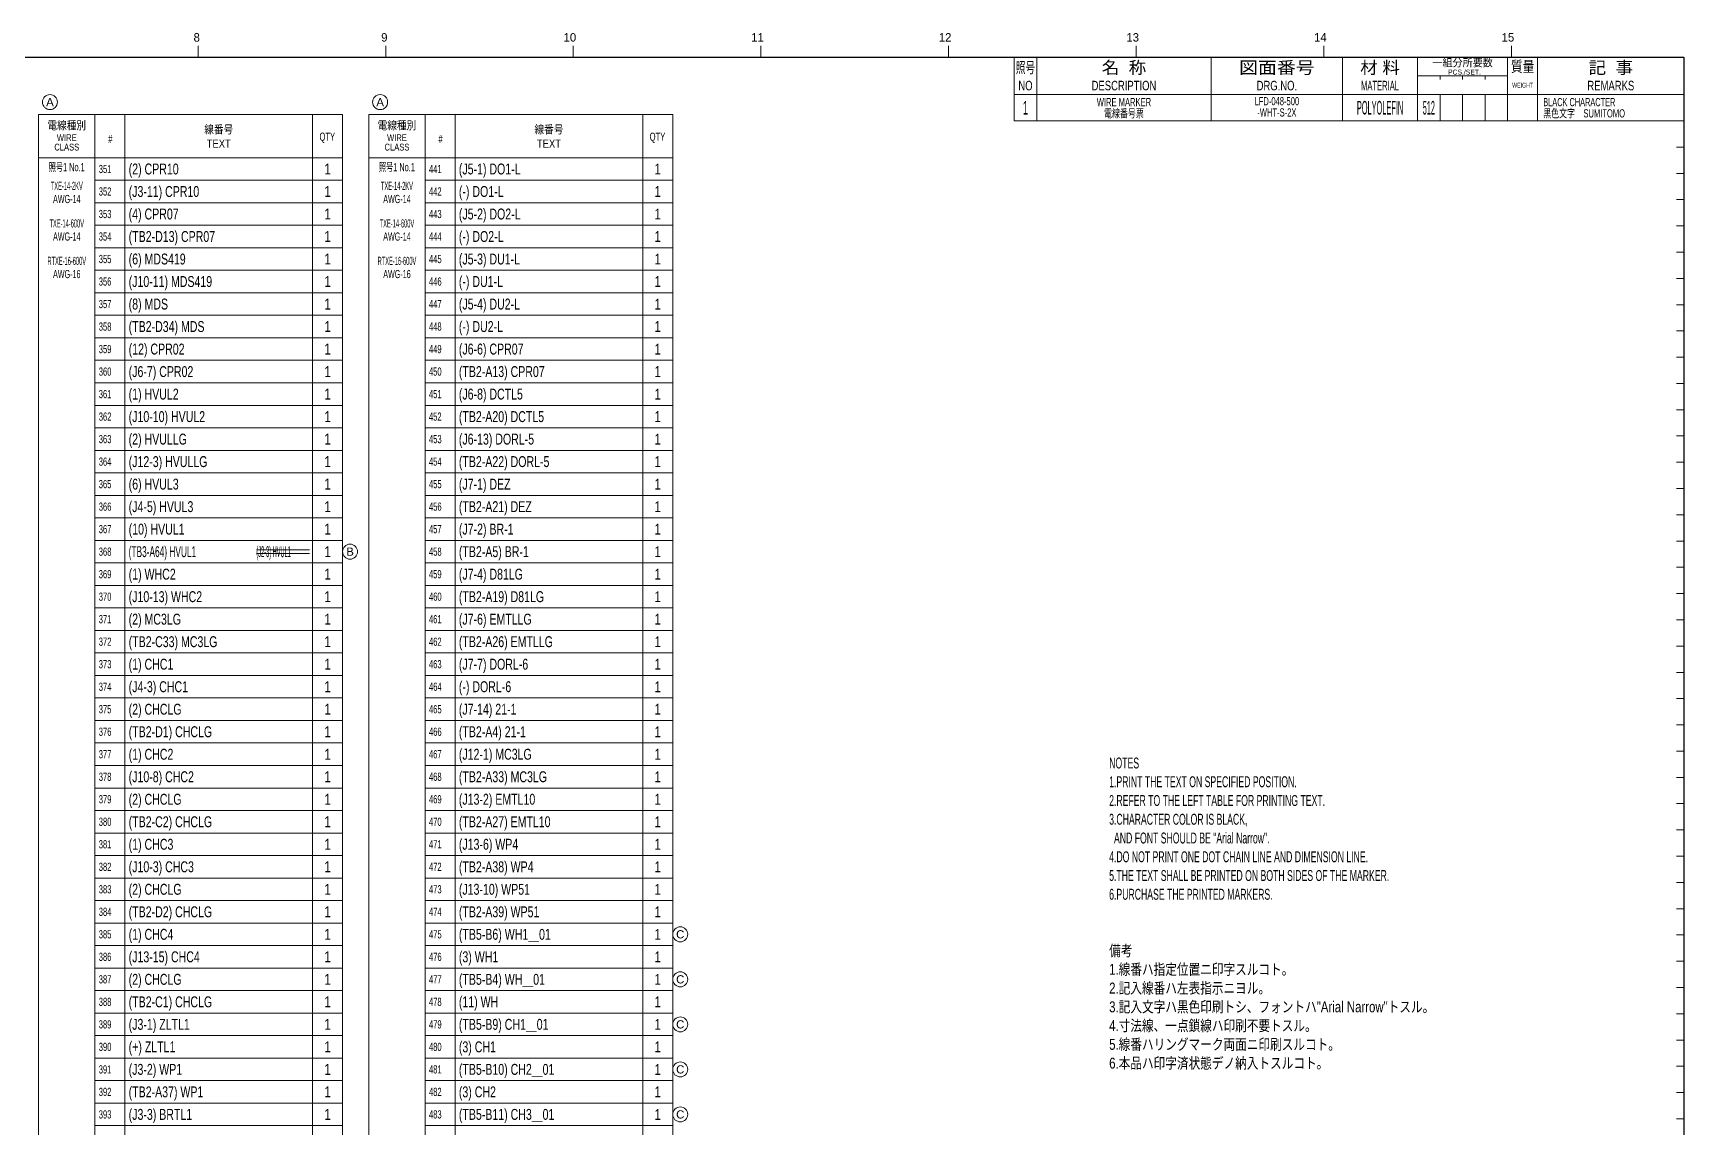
# Model space of a CAD drawing. Header units: millimetres. Extents: x 10 to 832, y 7 to 590.
# Drawn here: x 391.5 to 831.5, y 298.8 to 590.4 of the extents above; entities that cross this region are included whole.
import ezdxf
from ezdxf.enums import TextEntityAlignment as Align

# ---------------------------------------------------------------- set-up
doc = ezdxf.new("R2010")
doc.units = ezdxf.units.MM
for name, color, linetype in [('GR1_01', 7, 'Continuous'), ('GR1_02', 7, 'Continuous'), ('GR1_03', 7, 'Continuous'), ('QTY', 7, 'Continuous'), ('図面枠B6M', 7, 'Continuous'), ('表題、部品表_01', 7, 'Continuous'), ('表題、部品表_02', 7, 'Continuous'), ('表題、部品表_03', 7, 'Continuous'), ('訂正記号', 7, 'Continuous')]:
    doc.layers.add(name, color=color, linetype=linetype)
doc.styles.add('HG丸ｺﾞｼｯｸM-PRO', font='')
doc.styles.get('HG丸ｺﾞｼｯｸM-PRO').set_extended_font_data('HG丸ｺﾞｼｯｸM-PRO')

# ---------------------------------------------------------------- blocks, each defined once
blk = doc.blocks.new('BLKF023')
at = {"layer": '図面枠B6M', "color": 4, "linetype": 'Continuous', "lineweight": 13}
for p, q in [((435.5, 587), (435.5, 584)), ((485.5, 587), (485.5, 584)), ((535.5, 587), (535.5, 584)), ((585.5, 587), (585.5, 584)), ((635.5, 587), (635.5, 584)), ((685.5, 587), (685.5, 584)), ((735.5, 587), (735.5, 584)), ((785.5, 587), (785.5, 584)), ((829.5, 567), (831.5, 567)), ((829.5, 560), (831.5, 560)), ((829.5, 553), (831.5, 553)), ((829.5, 546), (831.5, 546)), ((829.5, 539), (831.5, 539)), ((829.5, 532), (831.5, 532)), ((829.5, 525), (831.5, 525)), ((829.5, 518), (831.5, 518)), ((829.5, 511), (831.5, 511)), ((829.5, 504), (831.5, 504)), ((829.5, 497), (831.5, 497)), ((829.5, 490), (831.5, 490)), ((829.5, 483), (831.5, 483)), ((829.5, 476), (831.5, 476)), ((829.5, 469), (831.5, 469)), ((829.5, 462), (831.5, 462)), ((829.5, 455), (831.5, 455)), ((829.5, 448), (831.5, 448)), ((829.5, 441), (831.5, 441)), ((829.5, 434), (831.5, 434)), ((829.5, 427), (831.5, 427)), ((829.5, 420), (831.5, 420)), ((829.5, 413), (831.5, 413)), ((829.5, 406), (831.5, 406)), ((829.5, 399), (831.5, 399)), ((829.5, 392), (831.5, 392)), ((829.5, 385), (831.5, 385)), ((829.5, 378), (831.5, 378)), ((829.5, 371), (831.5, 371)), ((829.5, 364), (831.5, 364)), ((829.5, 357), (831.5, 357)), ((829.5, 350), (831.5, 350)), ((829.5, 343), (831.5, 343)), ((829.5, 336), (831.5, 336)), ((829.5, 329), (831.5, 329)), ((829.5, 322), (831.5, 322)), ((829.5, 315), (831.5, 315)), ((829.5, 308), (831.5, 308)), ((829.5, 301), (831.5, 301))]:
    blk.add_line(p, q, dxfattribs=at)
at = {"layer": '図面枠B6M', "color": 2, "linetype": 'Continuous', "lineweight": 25}
for p, q in [((35.5, 584), (831.5, 584)), ((831.5, 584), (831.5, 15))]:
    blk.add_line(p, q, dxfattribs=at)
at = {"layer": '図面枠B6M', "color": 4, "linetype": 'Continuous', "lineweight": 13, "style": 'HG丸ｺﾞｼｯｸM-PRO', "width": 1.003994}
for s, height, p in [('8', 2.25, (434.29, 587.45)), ('9', 2.25, (484.29, 587.45)), ('10', 2.255, (532.9, 587.45)), ('11', 2.255, (582.9, 587.45)), ('12', 2.255, (632.9, 587.45)), ('13', 2.255, (682.9, 587.45)), ('14', 2.255, (732.9, 587.45)), ('15', 2.255, (782.9, 587.45))]:
    blk.add_text(s, height=height, dxfattribs=at).set_placement(p, align=Align.BOTTOM_LEFT)
blk = doc.blocks.new('BLKF025')
at = {"layer": '表題、部品表_02', "color": 4, "linetype": 'Continuous', "lineweight": 13}
for p, q in [((653, 574), (653, 567)), ((653, 574), (831.5, 574)), ((659, 574), (659, 567)), ((705.5, 574), (705.5, 567)), ((740.5, 574), (740.5, 567)), ((760.5, 574), (760.5, 567)), ((766.5, 574), (766.5, 567)), ((772.5, 574), (772.5, 567)), ((778.5, 567), (778.5, 574)), ((784.5, 574), (784.5, 567)), ((792.5, 574), (792.5, 567)), ((831.5, 574), (831.5, 567)), ((653, 567), (831.5, 567))]:
    blk.add_line(p, q, dxfattribs=at)
blk = doc.blocks.new('BLKF031')
at = {"layer": 'GR1_01', "color": 3, "linetype": 'Continuous', "lineweight": 13}
for p, q in [((393, 568.67), (393, 557.17)), ((393, 568.67), (393, 17.17)), ((474, 568.67), (393, 568.67)), ((408, 568.67), (408, 557.17)), ((416, 568.67), (416, 17.17)), ((466, 568.67), (466, 17.17)), ((474, 568.67), (474, 17.17)), ((474, 557.17), (393, 557.17)), ((408, 557.17), (408, 17.17)), ((408, 557.17), (474, 557.17)), ((408, 551.17), (474, 551.17)), ((408, 545.17), (474, 545.17)), ((408, 539.17), (474, 539.17)), ((408, 533.17), (474, 533.17)), ((408, 527.17), (474, 527.17)), ((408, 521.17), (474, 521.17)), ((408, 515.17), (474, 515.17)), ((408, 509.17), (474, 509.17)), ((408, 503.17), (474, 503.17)), ((408, 497.17), (474, 497.17)), ((408, 491.17), (474, 491.17)), ((408, 485.17), (474, 485.17)), ((408, 479.17), (474, 479.17)), ((408, 473.17), (474, 473.17)), ((408, 467.17), (474, 467.17)), ((408, 461.17), (474, 461.17)), ((408, 455.17), (474, 455.17)), ((408, 449.17), (474, 449.17)), ((408, 443.17), (474, 443.17)), ((408, 437.17), (474, 437.17)), ((408, 431.17), (474, 431.17)), ((408, 425.17), (474, 425.17)), ((408, 419.17), (474, 419.17)), ((408, 413.17), (474, 413.17)), ((408, 407.17), (474, 407.17)), ((408, 401.17), (474, 401.17)), ((408, 395.17), (474, 395.17)), ((408, 389.17), (474, 389.17)), ((408, 383.17), (474, 383.17)), ((408, 377.17), (474, 377.17)), ((408, 371.17), (474, 371.17)), ((408, 365.17), (474, 365.17)), ((408, 359.17), (474, 359.17)), ((408, 353.17), (474, 353.17)), ((408, 347.17), (474, 347.17)), ((408, 341.17), (474, 341.17)), ((408, 335.17), (474, 335.17)), ((408, 329.17), (474, 329.17)), ((408, 323.17), (474, 323.17)), ((408, 317.17), (474, 317.17)), ((408, 311.17), (474, 311.17)), ((408, 305.17), (474, 305.17)), ((408, 299.17), (474, 299.17)), ((408, 293.17), (474, 293.17)), ((408, 287.17), (474, 287.17)), ((408, 281.17), (474, 281.17)), ((408, 275.17), (474, 275.17)), ((408, 269.17), (474, 269.17)), ((408, 263.17), (474, 263.17)), ((408, 257.17), (474, 257.17)), ((408, 251.17), (474, 251.17)), ((408, 245.17), (474, 245.17)), ((408, 239.17), (474, 239.17)), ((408, 233.17), (474, 233.17)), ((408, 227.17), (474, 227.17)), ((408, 221.17), (474, 221.17)), ((408, 215.17), (474, 215.17)), ((408, 209.17), (474, 209.17)), ((408, 203.17), (474, 203.17)), ((408, 197.17), (474, 197.17)), ((408, 191.17), (474, 191.17)), ((408, 185.17), (474, 185.17)), ((408, 179.17), (474, 179.17)), ((408, 173.17), (474, 173.17)), ((408, 167.17), (474, 167.17)), ((408, 161.17), (474, 161.17)), ((408, 155.17), (474, 155.17)), ((408, 149.17), (474, 149.17)), ((408, 143.17), (474, 143.17)), ((408, 137.17), (474, 137.17)), ((408, 131.17), (474, 131.17)), ((408, 125.17), (474, 125.17)), ((408, 119.17), (474, 119.17)), ((408, 113.17), (474, 113.17)), ((408, 107.17), (474, 107.17)), ((408, 101.17), (474, 101.17)), ((408, 95.17), (474, 95.17)), ((408, 89.17), (474, 89.17)), ((408, 83.17), (474, 83.17)), ((408, 83.17), (474, 83.17)), ((408, 77.17), (474, 77.17)), ((408, 71.17), (474, 71.17)), ((408, 65.17), (474, 65.17)), ((408, 59.17), (474, 59.17)), ((408, 53.17), (474, 53.17)), ((408, 47.17), (474, 47.17)), ((408, 41.17), (474, 41.17)), ((408, 35.17), (474, 35.17)), ((408, 29.17), (474, 29.17)), ((408, 23.17), (474, 23.17)), ((393, 17.17), (474, 17.17))]:
    blk.add_line(p, q, dxfattribs=at)
at = {"layer": 'GR1_01', "color": 3, "linetype": 'Continuous', "lineweight": 13, "style": 'HG丸ｺﾞｼｯｸM-PRO'}
for s, height, width, p in [('電線種別', 2.182, 0.863284, (400.5, 565.8)), ('#', 2.18, 0.693196, (412.1, 562.18)), ('線番号', 2.182, 0.863284, (441, 564.7)), ('QTY', 2.182, 0.692704, (469.93, 562.78)), ('TEXT', 2.182, 0.863438, (441, 560.92))]:
    blk.add_text(s, height=height, dxfattribs=dict(at, width=width)).set_placement(p, align=Align.MIDDLE_CENTER)
for s, width, p in [('WIRE', 0.829808, (400.5, 561.05)), ('CLASS', 0.831675, (400.5, 558.55))]:
    blk.add_text(s, height=1.818, dxfattribs=dict(at, width=width)).set_placement(p, align=Align.BOTTOM_CENTER)
blk = doc.blocks.new('BLKF032')
at = {"layer": 'GR1_01', "color": 3, "linetype": 'Continuous', "lineweight": 13}
for p, q in [((481, 568.67), (481, 557.17)), ((481, 568.67), (481, 17.17)), ((562, 568.67), (481, 568.67)), ((496, 568.67), (496, 557.17)), ((504, 568.67), (504, 17.17)), ((554, 568.67), (554, 17.17)), ((562, 568.67), (562, 17.17)), ((562, 557.17), (481, 557.17)), ((496, 557.17), (496, 17.17)), ((496, 557.17), (562, 557.17)), ((496, 551.17), (562, 551.17)), ((496, 545.17), (562, 545.17)), ((496, 539.17), (562, 539.17)), ((496, 533.17), (562, 533.17)), ((496, 527.17), (562, 527.17)), ((496, 521.17), (562, 521.17)), ((496, 515.17), (562, 515.17)), ((496, 509.17), (562, 509.17)), ((496, 503.17), (562, 503.17)), ((496, 497.17), (562, 497.17)), ((496, 491.17), (562, 491.17)), ((496, 485.17), (562, 485.17)), ((496, 479.17), (562, 479.17)), ((496, 473.17), (562, 473.17)), ((496, 467.17), (562, 467.17)), ((496, 461.17), (562, 461.17)), ((496, 455.17), (562, 455.17)), ((496, 449.17), (562, 449.17)), ((496, 443.17), (562, 443.17)), ((496, 437.17), (562, 437.17)), ((496, 431.17), (562, 431.17)), ((496, 425.17), (562, 425.17)), ((496, 419.17), (562, 419.17)), ((496, 413.17), (562, 413.17)), ((496, 407.17), (562, 407.17)), ((496, 401.17), (562, 401.17)), ((496, 395.17), (562, 395.17)), ((496, 389.17), (562, 389.17)), ((496, 383.17), (562, 383.17)), ((496, 377.17), (562, 377.17)), ((496, 371.17), (562, 371.17)), ((496, 365.17), (562, 365.17)), ((496, 359.17), (562, 359.17)), ((496, 353.17), (562, 353.17)), ((496, 347.17), (562, 347.17)), ((496, 341.17), (562, 341.17)), ((496, 335.17), (562, 335.17)), ((496, 329.17), (562, 329.17)), ((496, 323.17), (562, 323.17)), ((496, 317.17), (562, 317.17)), ((496, 311.17), (562, 311.17)), ((496, 305.17), (562, 305.17)), ((496, 299.17), (562, 299.17)), ((496, 293.17), (562, 293.17)), ((496, 287.17), (562, 287.17)), ((496, 281.17), (562, 281.17)), ((496, 275.17), (562, 275.17)), ((496, 269.17), (562, 269.17)), ((496, 263.17), (562, 263.17)), ((496, 257.17), (562, 257.17)), ((496, 251.17), (562, 251.17)), ((496, 245.17), (562, 245.17)), ((496, 239.17), (562, 239.17)), ((496, 233.17), (562, 233.17)), ((496, 227.17), (562, 227.17)), ((496, 221.17), (562, 221.17)), ((496, 215.17), (562, 215.17)), ((496, 209.17), (562, 209.17)), ((496, 203.17), (562, 203.17)), ((496, 197.17), (562, 197.17)), ((496, 191.17), (562, 191.17)), ((496, 185.17), (562, 185.17)), ((496, 179.17), (562, 179.17)), ((496, 173.17), (562, 173.17)), ((496, 167.17), (562, 167.17)), ((496, 161.17), (562, 161.17)), ((496, 155.17), (562, 155.17)), ((496, 149.17), (562, 149.17)), ((496, 143.17), (562, 143.17)), ((496, 137.17), (562, 137.17)), ((496, 131.17), (562, 131.17)), ((496, 125.17), (562, 125.17)), ((496, 119.17), (562, 119.17)), ((496, 113.17), (562, 113.17)), ((496, 107.17), (562, 107.17)), ((496, 101.17), (562, 101.17)), ((496, 95.17), (562, 95.17)), ((496, 89.17), (562, 89.17)), ((496, 83.17), (562, 83.17)), ((496, 83.17), (562, 83.17)), ((496, 77.17), (562, 77.17)), ((496, 71.17), (562, 71.17)), ((496, 65.17), (562, 65.17)), ((496, 59.17), (562, 59.17)), ((496, 53.17), (562, 53.17)), ((496, 47.17), (562, 47.17)), ((496, 41.17), (562, 41.17)), ((496, 35.17), (562, 35.17)), ((496, 29.17), (562, 29.17)), ((496, 23.17), (562, 23.17)), ((481, 17.17), (562, 17.17))]:
    blk.add_line(p, q, dxfattribs=at)
at = {"layer": 'GR1_01', "color": 3, "linetype": 'Continuous', "lineweight": 13, "style": 'HG丸ｺﾞｼｯｸM-PRO'}
for s, height, width, p in [('電線種別', 2.182, 0.863284, (488.5, 565.8)), ('#', 2.18, 0.693196, (500.1, 562.18)), ('線番号', 2.182, 0.863284, (529, 564.7)), ('QTY', 2.182, 0.692704, (557.93, 562.78)), ('TEXT', 2.182, 0.863438, (529, 560.92))]:
    blk.add_text(s, height=height, dxfattribs=dict(at, width=width)).set_placement(p, align=Align.MIDDLE_CENTER)
for s, width, p in [('WIRE', 0.829808, (488.5, 561.05)), ('CLASS', 0.831675, (488.5, 558.55))]:
    blk.add_text(s, height=1.818, dxfattribs=dict(at, width=width)).set_placement(p, align=Align.BOTTOM_CENTER)
blk = doc.blocks.new('BLKF034')
at = {"layer": 'GR1_01', "color": 4, "linetype": 'Continuous', "lineweight": 13}
for p, q in [((653, 584), (653, 574)), ((653, 584), (831.5, 584)), ((659, 584), (659, 574)), ((705.5, 584), (705.5, 574)), ((740.5, 584), (740.5, 574)), ((760.5, 584), (760.5, 574)), ((784.5, 584), (784.5, 574)), ((792.5, 584), (792.5, 574)), ((831.5, 584), (831.5, 574)), ((760.5, 579), (784.5, 579)), ((766.5, 578), (766.5, 579)), ((772.5, 579), (772.5, 578)), ((778.5, 579), (778.5, 578)), ((653, 574), (831.5, 574))]:
    blk.add_line(p, q, dxfattribs=at)
at = {"layer": 'GR1_01', "color": 3, "linetype": 'Continuous', "lineweight": 35, "style": 'HG丸ｺﾞｼｯｸM-PRO'}
for s, height, width, p in [('照号', 2.909, 0.651535, (656, 581.2)), ('名  称', 3.273, 1.042426, (682.25, 581.2)), ('図面番号', 3.273, 1.127518, (723, 581.2)), ('材 料', 3.273, 1.042439, (750.5, 581.2)), ('一組分所要数', 2.036, 0.966638, (772.5, 582.5)), ('質量', 2.909, 0.781842, (788.5, 581.5)), ('記  事', 3.273, 1.042426, (812, 581.2)), ('NO', 2.545, 0.740841, (656, 576.4)), ('DESCRIPTION', 2.5455, 0.741365, (682.25, 576.4)), ('DRG.NO.', 2.545, 0.741189, (723, 576.4)), ('MATERIAL', 2.545, 0.594756, (750.5, 576.4)), ('PCS./SET.', 1.309, 0.862935, (773, 580)), ('WEIGHT', 1.309, 0.635507, (788.5, 576.5)), ('REMARKS', 2.545, 0.742803, (812, 576.4))]:
    blk.add_text(s, height=height, dxfattribs=dict(at, width=width)).set_placement(p, align=Align.MIDDLE_CENTER)
blk = doc.blocks.new('BLKF033')
at = {"layer": 'GR1_01', "color": 3, "linetype": 'Continuous', "lineweight": 13}
blk.add_blockref('BLKF034', (0, 0), dxfattribs=at)
blk = doc.blocks.new('BLKF035')
at = {"layer": '訂正記号', "color": 4, "linetype": 'Continuous', "lineweight": 13}
blk.add_circle((484.02, 572), 2, dxfattribs=at)
at = {"layer": '訂正記号', "color": 4, "linetype": 'Continuous', "lineweight": 13, "style": 'HG丸ｺﾞｼｯｸM-PRO', "width": 1.042301}
blk.add_text('A', height=2.18, dxfattribs=at).set_placement((484.02, 572), align=Align.MIDDLE_CENTER)
blk = doc.blocks.new('BLKF036')
at = {"layer": '訂正記号', "color": 4, "linetype": 'Continuous', "lineweight": 13}
blk.add_circle((396.02, 572), 2, dxfattribs=at)
at = {"layer": '訂正記号', "color": 4, "linetype": 'Continuous', "lineweight": 13, "style": 'HG丸ｺﾞｼｯｸM-PRO', "width": 1.042301}
blk.add_text('A', height=2.18, dxfattribs=at).set_placement((396.02, 572), align=Align.MIDDLE_CENTER)
blk = doc.blocks.new('BLKF043')
at = {"layer": '訂正記号', "color": 4, "linetype": 'Continuous', "lineweight": 13}
blk.add_circle((476, 452.17), 2, dxfattribs=at)
at = {"layer": '訂正記号', "color": 4, "linetype": 'Continuous', "lineweight": 13, "style": 'HG丸ｺﾞｼｯｸM-PRO', "width": 1.04272}
blk.add_text('B', height=2.18, dxfattribs=at).set_placement((476, 452.17), align=Align.MIDDLE_CENTER)
blk = doc.blocks.new('BLKF057')
at = {"layer": '訂正記号', "color": 4, "linetype": 'Continuous', "lineweight": 13}
blk.add_circle((564, 350.17), 2, dxfattribs=at)
at = {"layer": '訂正記号', "color": 4, "linetype": 'Continuous', "lineweight": 13, "style": 'HG丸ｺﾞｼｯｸM-PRO', "width": 1.042931}
blk.add_text('C', height=2.18, dxfattribs=at).set_placement((564, 350.17), align=Align.MIDDLE_CENTER)
blk = doc.blocks.new('BLKF058')
at = {"layer": '訂正記号', "color": 4, "linetype": 'Continuous', "lineweight": 13}
blk.add_circle((564, 338.17), 2, dxfattribs=at)
at = {"layer": '訂正記号', "color": 4, "linetype": 'Continuous', "lineweight": 13, "style": 'HG丸ｺﾞｼｯｸM-PRO', "width": 1.042931}
blk.add_text('C', height=2.18, dxfattribs=at).set_placement((564, 338.17), align=Align.MIDDLE_CENTER)
blk = doc.blocks.new('BLKF059')
at = {"layer": '訂正記号', "color": 4, "linetype": 'Continuous', "lineweight": 13}
blk.add_circle((564, 326.17), 2, dxfattribs=at)
at = {"layer": '訂正記号', "color": 4, "linetype": 'Continuous', "lineweight": 13, "style": 'HG丸ｺﾞｼｯｸM-PRO', "width": 1.042931}
blk.add_text('C', height=2.18, dxfattribs=at).set_placement((564, 326.17), align=Align.MIDDLE_CENTER)
blk = doc.blocks.new('BLKF060')
at = {"layer": '訂正記号', "color": 4, "linetype": 'Continuous', "lineweight": 13}
blk.add_circle((564, 314.17), 2, dxfattribs=at)
at = {"layer": '訂正記号', "color": 4, "linetype": 'Continuous', "lineweight": 13, "style": 'HG丸ｺﾞｼｯｸM-PRO', "width": 1.042931}
blk.add_text('C', height=2.18, dxfattribs=at).set_placement((564, 314.17), align=Align.MIDDLE_CENTER)
blk = doc.blocks.new('BLKF061')
at = {"layer": '訂正記号', "color": 4, "linetype": 'Continuous', "lineweight": 13}
blk.add_circle((564, 302.17), 2, dxfattribs=at)
at = {"layer": '訂正記号', "color": 4, "linetype": 'Continuous', "lineweight": 13, "style": 'HG丸ｺﾞｼｯｸM-PRO', "width": 1.042931}
blk.add_text('C', height=2.18, dxfattribs=at).set_placement((564, 302.17), align=Align.MIDDLE_CENTER)

msp = doc.modelspace()

# ---------------------------------------------------------------- linework, layer by layer
at = {"layer": '訂正記号', "color": 4, "linetype": 'Continuous', "lineweight": 13}
for p, q in [((451.04, 452.67), (465.21, 452.67)), ((451.04, 451.67), (465.21, 451.67))]:
    msp.add_line(p, q, dxfattribs=at)

# ---------------------------------------------------------------- block references
at = {"layer": 'GR1_01', "color": 3, "linetype": 'Continuous', "lineweight": 13}
for name in ['BLKF033', 'BLKF031', 'BLKF032']:
    msp.add_blockref(name, (0, 0), dxfattribs=at)
at = {"layer": '図面枠B6M', "color": 4, "linetype": 'Continuous', "lineweight": 13}
msp.add_blockref('BLKF023', (0, 0), dxfattribs=at)
at = {"layer": '表題、部品表_02', "color": 4, "linetype": 'Continuous', "lineweight": 13}
msp.add_blockref('BLKF025', (0, 0), dxfattribs=at)
at = {"layer": '訂正記号', "color": 4, "linetype": 'Continuous', "lineweight": 13}
for name in ['BLKF036', 'BLKF035', 'BLKF043', 'BLKF057', 'BLKF058', 'BLKF059', 'BLKF060', 'BLKF061']:
    msp.add_blockref(name, (0, 0), dxfattribs=at)

# ---------------------------------------------------------------- texts
at = {"layer": 'GR1_02', "color": 3, "linetype": 'Continuous', "lineweight": 35, "style": 'HG丸ｺﾞｼｯｸM-PRO'}
for s, height, width, p in [('照号1 No.1', 2.182, 0.618598, (400.5, 554.67)), ('照号1 No.1', 2.182, 0.618598, (488.5, 554.67)), ('TXE-14-2KV', 2.182, 0.415658, (400.5, 549.67)), ('TXE-14-2KV', 2.182, 0.415658, (488.5, 549.67)), ('AWG-14', 2.182, 0.522521, (400.5, 546.17)), ('AWG-14', 2.182, 0.522521, (488.5, 546.17)), ('TXE-14-600V', 2.1818, 0.416093, (400.5, 539.67)), ('AWG-14', 2.182, 0.522521, (400.5, 536.17)), ('TXE-14-600V', 2.1818, 0.416093, (488.5, 539.67)), ('AWG-14', 2.182, 0.522521, (488.5, 536.17)), ('RTXE-16-600V', 2.1818, 0.41606, (400.5, 529.67)), ('RTXE-16-600V', 2.1818, 0.41606, (488.5, 529.67)), ('AWG-16', 2.182, 0.522521, (400.5, 526.17)), ('AWG-16', 2.182, 0.522521, (488.5, 526.17))]:
    msp.add_text(s, height=height, dxfattribs=dict(at, width=width)).set_placement(p, align=Align.MIDDLE_CENTER)
at = {"layer": 'GR1_02', "color": 3, "linetype": 'Continuous', "lineweight": 9, "style": 'HG丸ｺﾞｼｯｸM-PRO', "width": 0.784542}
for p in [(470, 554.17), (558, 554.17), (470, 548.17), (558, 548.17), (470, 542.17), (558, 542.17), (470, 536.17), (558, 536.17), (470, 530.17), (558, 530.17), (470, 524.17), (558, 524.17), (470, 518.17), (558, 518.17), (470, 512.17), (558, 512.17), (470, 506.17), (558, 506.17), (470, 500.17), (558, 500.17), (470, 494.17), (558, 494.17), (470, 488.17), (558, 488.17), (470, 482.17), (558, 482.17), (470, 476.17), (558, 476.17), (470, 470.17), (558, 470.17), (470, 464.17), (558, 464.17), (470, 458.17), (558, 458.17), (470, 452.17), (558, 452.17), (470, 446.17), (558, 446.17), (470, 440.17), (558, 440.17), (470, 434.17), (558, 434.17), (470, 428.17), (558, 428.17), (470, 422.17), (558, 422.17), (470, 416.17), (558, 416.17), (470, 410.17), (558, 410.17), (470, 404.17), (558, 404.17), (470, 398.17), (558, 398.17), (470, 392.17), (558, 392.17), (470, 386.17), (558, 386.17), (470, 380.17), (558, 380.17), (470, 374.17), (558, 374.17), (470, 368.17), (558, 368.17), (470, 362.17), (558, 362.17), (470, 356.17), (558, 356.17), (470, 350.17), (558, 350.17), (470, 344.17), (558, 344.17), (470, 338.17), (558, 338.17), (470, 332.17), (558, 332.17), (470, 326.17), (558, 326.17), (470, 320.17), (558, 320.17), (470, 314.17), (558, 314.17), (470, 308.17), (558, 308.17), (470, 302.17), (558, 302.17)]:
    msp.add_text('1', height=2.91, dxfattribs=at).set_placement(p, align=Align.MIDDLE_CENTER)
at = {"layer": 'GR1_03', "color": 3, "linetype": 'Continuous', "lineweight": 9, "style": 'HG丸ｺﾞｼｯｸM-PRO', "width": 0.691275}
for s, p in [('351', (409.03, 554.17)), ('441', (497.03, 554.17)), ('352', (409.03, 548.17)), ('442', (497.03, 548.17)), ('353', (409.03, 542.17)), ('443', (497.03, 542.17)), ('354', (409.03, 536.17)), ('444', (497.03, 536.17)), ('355', (409.03, 530.17)), ('445', (497.03, 530.17)), ('356', (409.03, 524.17)), ('446', (497.03, 524.17)), ('357', (409.03, 518.17)), ('447', (497.03, 518.17)), ('358', (409.03, 512.17)), ('448', (497.03, 512.17)), ('359', (409.03, 506.17)), ('449', (497.03, 506.17)), ('360', (409.03, 500.17)), ('450', (497.03, 500.17)), ('361', (409.03, 494.17)), ('451', (497.03, 494.17)), ('362', (409.03, 488.17)), ('452', (497.03, 488.17)), ('363', (409.03, 482.17)), ('453', (497.03, 482.17)), ('364', (409.03, 476.17)), ('454', (497.03, 476.17)), ('365', (409.03, 470.17)), ('455', (497.03, 470.17)), ('366', (409.03, 464.17)), ('456', (497.03, 464.17)), ('367', (409.03, 458.17)), ('457', (497.03, 458.17)), ('368', (409.03, 452.17)), ('458', (497.03, 452.17)), ('369', (409.03, 446.17)), ('459', (497.03, 446.17)), ('370', (409.03, 440.17)), ('460', (497.03, 440.17)), ('371', (409.03, 434.17)), ('461', (497.03, 434.17)), ('372', (409.03, 428.17)), ('462', (497.03, 428.17)), ('373', (409.03, 422.17)), ('463', (497.03, 422.17)), ('374', (409.03, 416.17)), ('464', (497.03, 416.17)), ('375', (409.03, 410.17)), ('465', (497.03, 410.17)), ('376', (409.03, 404.17)), ('466', (497.03, 404.17)), ('377', (409.03, 398.17)), ('467', (497.03, 398.17)), ('378', (409.03, 392.17)), ('468', (497.03, 392.17)), ('379', (409.03, 386.17)), ('469', (497.03, 386.17)), ('380', (409.03, 380.17)), ('470', (497.03, 380.17)), ('381', (409.03, 374.17)), ('471', (497.03, 374.17)), ('382', (409.03, 368.17)), ('472', (497.03, 368.17)), ('383', (409.03, 362.17)), ('473', (497.03, 362.17)), ('384', (409.03, 356.17)), ('474', (497.03, 356.17)), ('385', (409.03, 350.17)), ('475', (497.03, 350.17)), ('386', (409.03, 344.17)), ('476', (497.03, 344.17)), ('387', (409.03, 338.17)), ('477', (497.03, 338.17)), ('388', (409.03, 332.17)), ('478', (497.03, 332.17)), ('389', (409.03, 326.17)), ('479', (497.03, 326.17)), ('390', (409.03, 320.17)), ('480', (497.03, 320.17)), ('391', (409.03, 314.17)), ('481', (497.03, 314.17)), ('392', (409.03, 308.17)), ('482', (497.03, 308.17)), ('393', (409.03, 302.17)), ('483', (497.03, 302.17))]:
    msp.add_text(s, height=2.182, dxfattribs=at).set_placement(p, align=Align.MIDDLE_LEFT)
at = {"layer": 'QTY', "color": 3, "linetype": 'Continuous', "lineweight": 35, "style": 'HG丸ｺﾞｼｯｸM-PRO'}
for s, height, width, p in [('(2) CPR10', 2.909, 0.724783, (417, 554.17)), ('(J5-1) DO1-L', 2.9091, 0.724268, (505, 554.17)), ('(J3-11) CPR10', 2.9091, 0.724457, (417, 548.17)), ('(-) DO1-L', 2.909, 0.724525, (505, 548.17)), ('(4) CPR07', 2.909, 0.724783, (417, 542.17)), ('(J5-2) DO2-L', 2.9091, 0.724268, (505, 542.17)), ('(TB2-D13) CPR07', 2.9091, 0.724708, (417, 536.17)), ('(-) DO2-L', 2.909, 0.724525, (505, 536.17)), ('(6) MDS419', 2.909, 0.724376, (417, 530.17)), ('(J5-3) DU1-L', 2.9091, 0.72437, (505, 530.17)), ('(J10-11) MDS419', 2.9091, 0.724202, (417, 524.17)), ('(-) DU1-L', 2.909, 0.724671, (505, 524.17)), ('(8) MDS', 2.909, 0.724473, (417, 518.17)), ('(J5-4) DU2-L', 2.9091, 0.72437, (505, 518.17)), ('(TB2-D34) MDS', 2.9091, 0.724542, (417, 512.17)), ('(-) DU2-L', 2.909, 0.724671, (505, 512.17)), ('(12) CPR02', 2.909, 0.724713, (417, 506.17)), ('(J6-6) CPR07', 2.9091, 0.724483, (505, 506.17)), ('(J6-7) CPR02', 2.9091, 0.724483, (417, 500.17)), ('(TB2-A13) CPR07', 2.9091, 0.724642, (505, 500.17)), ('(1) HVUL2', 2.909, 0.725062, (417, 494.17)), ('(J6-8) DCTL5', 2.9091, 0.724081, (505, 494.17)), ('(J10-10) HVUL2', 2.9091, 0.724614, (417, 488.17)), ('(TB2-A20) DCTL5', 2.9091, 0.724337, (505, 488.17)), ('(2) HVULLG', 2.909, 0.725047, (417, 482.17)), ('(J6-13) DORL-5', 2.9091, 0.724419, (505, 482.17)), ('(J12-3) HVULLG', 2.9091, 0.724675, (417, 476.17)), ('(TB2-A22) DORL-5', 2.9091, 0.724599, (505, 476.17)), ('(6) HVUL3', 2.909, 0.725062, (417, 470.17)), ('(J7-1) DEZ', 2.909, 0.724309, (505, 470.17)), ('(J4-5) HVUL3', 2.9091, 0.724697, (417, 464.17)), ('(TB2-A21) DEZ', 2.9091, 0.724546, (505, 464.17)), ('(10) HVUL1', 2.909, 0.72496, (417, 458.17)), ('(J7-2) BR-1', 2.9091, 0.724742, (505, 458.17)), ('(TB3-A64) HVUL1', 2.9091, 0.569898, (417, 452.17)), ('(TB2-A5) BR-1', 2.9091, 0.724908, (505, 452.17)), ('(1) WHC2', 2.909, 0.724766, (417, 446.17)), ('(J7-4) D81LG', 2.9091, 0.724156, (505, 446.17)), ('(J10-13) WHC2', 2.9091, 0.724408, (417, 440.17)), ('(TB2-A19) D81LG', 2.9091, 0.724392, (505, 440.17)), ('(2) MC3LG', 2.909, 0.724496, (417, 434.17)), ('(J7-6) EMTLLG', 2.9091, 0.724327, (505, 434.17)), ('(TB2-C33) MC3LG', 2.9091, 0.724619, (417, 428.17)), ('(TB2-A26) EMTLLG', 2.9091, 0.724509, (505, 428.17)), ('(1) CHC1', 2.909, 0.724882, (417, 422.17)), ('(J7-7) DORL-6', 2.9091, 0.72444, (505, 422.17)), ('(J4-3) CHC1', 2.9091, 0.724529, (417, 416.17)), ('(-) DORL-6', 2.909, 0.724727, (505, 416.17)), ('(2) CHCLG', 2.909, 0.724889, (417, 410.17)), ('(J7-14) 21-1', 2.9091, 0.724116, (505, 410.17)), ('(TB2-D1) CHCLG', 2.9091, 0.724816, (417, 404.17)), ('(TB2-A4) 21-1', 2.9091, 0.724403, (505, 404.17)), ('(1) CHC2', 2.909, 0.724882, (417, 398.17)), ('(J12-1) MC3LG', 2.9091, 0.724269, (505, 398.17)), ('(J10-8) CHC2', 2.9091, 0.724496, (417, 392.17)), ('(TB2-A33) MC3LG', 2.9091, 0.724481, (505, 392.17)), ('(2) CHCLG', 2.909, 0.724889, (417, 386.17)), ('(J13-2) EMTL10', 2.9091, 0.724254, (505, 386.17)), ('(TB2-C2) CHCLG', 2.9091, 0.724897, (417, 380.17)), ('(TB2-A27) EMTL10', 2.9091, 0.724457, (505, 380.17)), ('(1) CHC3', 2.909, 0.724882, (417, 374.17)), ('(J13-6) WP4', 2.9091, 0.724233, (505, 374.17)), ('(J10-3) CHC3', 2.9091, 0.724496, (417, 368.17)), ('(TB2-A38) WP4', 2.9091, 0.724489, (505, 368.17)), ('(2) CHCLG', 2.909, 0.724889, (417, 362.17)), ('(J13-10) WP51', 2.9091, 0.724225, (505, 362.17)), ('(TB2-D2) CHCLG', 2.9091, 0.724816, (417, 356.17)), ('(TB2-A39) WP51', 2.9091, 0.724465, (505, 356.17)), ('(1) CHC4', 2.909, 0.724882, (417, 350.17)), ('(TB5-B6) WH1＿01', 2.9091, 0.724945, (505, 350.17)), ('(J13-15) CHC4', 2.9091, 0.724469, (417, 344.17)), ('(3) WH1', 2.909, 0.724754, (505, 344.17)), ('(2) CHCLG', 2.909, 0.724889, (417, 338.17)), ('(TB5-B4) WH＿01', 2.9091, 0.725004, (505, 338.17)), ('(TB2-C1) CHCLG', 2.9091, 0.724897, (417, 332.17)), ('(11) WH', 2.909, 0.724754, (505, 332.17)), ('(J3-1) ZLTL1', 2.9091, 0.724071, (417, 326.17)), ('(TB5-B9) CH1＿01', 2.9091, 0.725005, (505, 326.17)), ('(+) ZLTL1', 2.909, 0.724247, (417, 320.17)), ('(3) CH1', 2.909, 0.724891, (505, 320.17)), ('(J3-2) WP1', 2.909, 0.724237, (417, 314.17)), ('(TB5-B10) CH2＿01', 2.9091, 0.724949, (505, 314.17)), ('(TB2-A37) WP1', 2.9091, 0.724489, (417, 308.17)), ('(3) CH2', 2.909, 0.724891, (505, 308.17)), ('(J3-3) BRTL1', 2.9091, 0.7246, (417, 302.17)), ('(TB5-B11) CH3＿01', 2.9091, 0.724949, (505, 302.17))]:
    msp.add_text(s, height=height, dxfattribs=dict(at, width=width)).set_placement(p, align=Align.MIDDLE_LEFT)
at = {"layer": '表題、部品表_01', "color": 3, "linetype": 'Continuous', "lineweight": 35, "style": 'HG丸ｺﾞｼｯｸM-PRO'}
for s, height, width, p in [('NOTES', 2.909, 0.595355, (678.31, 395.84)), ('1.PRINT THE TEXT ON SPECIFIED POSITION.', 2.9091, 0.594476, (678.31, 390.84)), ('2.REFER TO THE LEFT TABLE FOR PRINTING TEXT.', 2.9091, 0.594105, (678.31, 385.84)), ('3.CHARACTER COLOR IS BLACK,', 2.9091, 0.593888, (678.31, 380.84)), ('  AND FONT SHOULD BE "Arial Narrow".', 2.9091, 0.594181, (678.31, 375.84)), ('4.DO NOT PRINT ONE DOT CHAIN LINE AND DIMENSION LINE.', 2.9091, 0.594405, (678.31, 370.84)), ('5.THE TEXT SHALL BE PRINTED ON BOTH SIDES OF THE MARKER.', 2.9091, 0.594358, (678.31, 365.84)), ('6.PURCHASE THE PRINTED MARKERS.', 2.9091, 0.594371, (678.31, 360.84)), ('備考', 2.909, 0.781842, (678.31, 345.84)), ('1.線番ハ指定位置ニ印字スルコト。', 2.9091, 0.782035, (678.31, 340.84)), ('2.記入線番ハ左表指示ニヨル。', 2.9091, 0.782062, (678.31, 335.84)), ('3.記入文字ハ黒色印刷トシ、フォントハ"Arial Narrow"トスル。', 2.9091, 0.782422, (678.31, 330.84)), ('4.寸法線、一点鎖線ハ印刷不要トスル。', 2.9091, 0.782013, (678.31, 325.84)), ('5.線番ハリングマーク両面ニ印刷スルコト。', 2.9091, 0.781996, (678.31, 320.84)), ('6.本品ハ印字済状態デノ納入トスルコト。', 2.9091, 0.782004, (678.31, 315.84))]:
    msp.add_text(s, height=height, dxfattribs=dict(at, width=width)).set_placement(p, align=Align.MIDDLE_LEFT)
at = {"layer": '表題、部品表_03', "color": 3, "linetype": 'Continuous', "lineweight": 35, "style": 'HG丸ｺﾞｼｯｸM-PRO'}
for s, height, width, p in [('1', 3.64, 0.521199, (656, 570.5)), ('WIRE MARKER', 2.1818, 0.692392, (682.25, 572)), ('POLYOLEFIN', 3.636, 0.391617, (750.5, 570.5)), ('512', 3.636, 0.389528, (763.5, 570.5)), ('電線番号票', 2.182, 0.692256, (682.25, 569))]:
    msp.add_text(s, height=height, dxfattribs=dict(at, width=width)).set_placement(p, align=Align.MIDDLE_CENTER)
for s, height, width, p in [('LFD-048-500', 2.1818, 0.691691, (723, 570.5)), ('-WHT-S-2X', 2.182, 0.692199, (723, 567.5))]:
    msp.add_text(s, height=height, dxfattribs=dict(at, width=width)).set_placement(p, align=Align.BOTTOM_CENTER)
for s, width, p in [('BLACK CHARACTER', 0.619316, (794, 572)), ('黒色文字    SUMITOMO', 0.691917, (794, 569))]:
    msp.add_text(s, height=2.1818, dxfattribs=dict(at, width=width)).set_placement(p, align=Align.MIDDLE_LEFT)
at = {"layer": '訂正記号', "color": 3, "linetype": 'Continuous', "lineweight": 35, "style": 'HG丸ｺﾞｼｯｸM-PRO', "width": 0.308497}
msp.add_text('(J2-3) HVUL1', height=2.9091, dxfattribs=at).set_placement((451.04, 452.17), align=Align.MIDDLE_LEFT)

doc.saveas('drawing.dxf')
